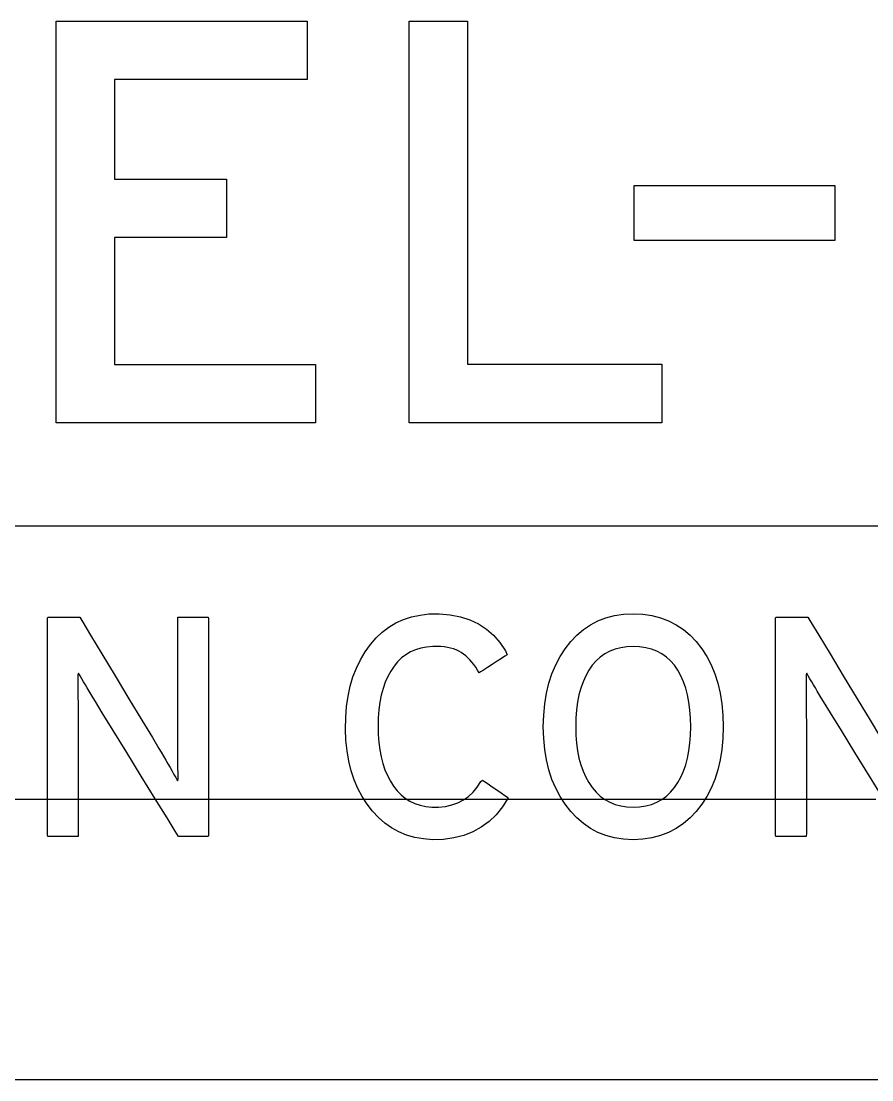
# Model space of a CAD drawing. Extents: x 1 to 47.7, y 0.2 to 35.
# Drawn here: x 24.415 to 24.868, y 16.929 to 17.492 of the extents above; entities that cross this region are included whole.
import ezdxf

# ---------------------------------------------------------------- set-up
doc = ezdxf.new("R2010")
doc.units = 0
doc.header["$MEASUREMENT"] = 0
for name, color, linetype in [('4_1__4U__UP_TO_ONE_IO_BOAR', 7, 'CONTINUOUS'), ('4_2__4U__FRONT_PANEL_W_24_', 7, 'CONTINUOUS'), ('5_1___24__TARGET_LEDS___12', 7, 'CONTINUOUS')]:
    doc.layers.add(name, color=color, linetype=linetype)

msp = doc.modelspace()

# ---------------------------------------------------------------- linework, layer by layer
at = {"layer": '4_1__4U__UP_TO_ONE_IO_BOAR'}
msp.add_lwpolyline([(24.86995, 17.07775), (24.81416, 17.07775), (24.75542, 17.07775), (24.6939, 17.07775), (24.62976, 17.07775), (24.56317, 17.07775), (24.49428, 17.07775), (24.42327, 17.07775), (24.3503, 17.07775)], dxfattribs=at)
at = {"layer": '4_2__4U__FRONT_PANEL_W_24_'}
for points in [[(24.43392, 17.27809), (24.43392, 17.49189), (24.56736, 17.49189), (24.56736, 17.46087), (24.46493, 17.46087), (24.46493, 17.40773), (24.52443, 17.40773), (24.52443, 17.37672), (24.46493, 17.37672), (24.46493, 17.30911), (24.57185, 17.30911), (24.57185, 17.27809), (24.43392, 17.27809)], [(24.62176, 17.27809), (24.62176, 17.49189), (24.65276, 17.49189), (24.65276, 17.30941), (24.75606, 17.30941), (24.75606, 17.27809), (24.62176, 17.27809)], [(24.7414, 17.37523), (24.7414, 17.40445), (24.84823, 17.40445), (24.84823, 17.37523), (24.7414, 17.37523)], [(25.3422, 17.22313), (22.07394, 17.22313)], [(24.874, 17.07813), (24.86659, 17.09018), (24.85888, 17.1027), (24.85169, 17.11437), (24.84585, 17.12386), (24.84217, 17.12985), (24.84099, 17.13177), (24.8399, 17.1336), (24.83884, 17.13537), (24.83781, 17.1371), (24.83682, 17.13877), (24.83587, 17.14039), (24.83495, 17.14196), (24.83406, 17.14348), (24.83321, 17.14495), (24.83286, 17.144), (24.83286, 17.1412), (24.83287, 17.1383), (24.83289, 17.13532), (24.8329, 17.13224), (24.83293, 17.12908), (24.83295, 17.12582), (24.83298, 17.12248), (24.83302, 17.11904), (24.83302, 17.1169), (24.83302, 17.11148), (24.83302, 17.10331), (24.83302, 17.0935), (24.83302, 17.08314), (24.83302, 17.07333), (24.83302, 17.06516), (24.83302, 17.05973), (24.83301, 17.05809), (24.83225, 17.05809), (24.83053, 17.05809), (24.82816, 17.05809), (24.82542, 17.05809), (24.82262, 17.05809), (24.82005, 17.05809), (24.81802, 17.05809), (24.81681, 17.05809), (24.81661, 17.05891), (24.81661, 17.06647), (24.81661, 17.08022), (24.81661, 17.09804), (24.81661, 17.11783), (24.81661, 17.13747), (24.81661, 17.15485), (24.81661, 17.16784), (24.81661, 17.17434), (24.81694, 17.17471), (24.81835, 17.17471), (24.82059, 17.17471), (24.82334, 17.17471), (24.82629, 17.17471), (24.82914, 17.17471), (24.83155, 17.17471), (24.83323, 17.17471), (24.83386, 17.17471), (24.83543, 17.17211), (24.83961, 17.16518), (24.84563, 17.15521), (24.8527, 17.14349), (24.86005, 17.1313), (24.8669, 17.11994), (24.87247, 17.11071)], [(24.89934, 16.92852), (24.86544, 16.92852), (24.83023, 16.92852), (24.79372, 16.92852), (24.75595, 16.92852), (24.71695, 16.92852), (24.67675, 16.92852), (24.63539, 16.92852), (24.59288, 16.92852), (24.54927, 16.92852), (24.50458, 16.92852), (24.45884, 16.92852), (24.41209, 16.92852)]]:
    msp.add_lwpolyline(points, dxfattribs=at)
for points in [[(24.49889, 17.05809), (24.49724, 17.06076), (24.49286, 17.06788), (24.48655, 17.07813), (24.47913, 17.09018), (24.47143, 17.1027), (24.46424, 17.11437), (24.4584, 17.12386), (24.45472, 17.12985), (24.45354, 17.13177), (24.45244, 17.1336), (24.45139, 17.13537), (24.45036, 17.1371), (24.44937, 17.13877), (24.44842, 17.14039), (24.4475, 17.14196), (24.44661, 17.14348), (24.44576, 17.14495), (24.44541, 17.144), (24.44541, 17.1412), (24.44542, 17.1383), (24.44543, 17.13532), (24.44545, 17.13224), (24.44547, 17.12908), (24.4455, 17.12582), (24.44553, 17.12248), (24.44556, 17.11904), (24.44557, 17.1169), (24.44557, 17.11148), (24.44557, 17.10331), (24.44557, 17.0935), (24.44557, 17.08314), (24.44557, 17.07333), (24.44557, 17.06516), (24.44557, 17.05973), (24.44556, 17.05809), (24.4448, 17.05809), (24.44308, 17.05809), (24.44071, 17.05809), (24.43797, 17.05809), (24.43517, 17.05809), (24.4326, 17.05809), (24.43057, 17.05809), (24.42936, 17.05809), (24.42916, 17.05891), (24.42916, 17.06647), (24.42916, 17.08022), (24.42916, 17.09804), (24.42916, 17.11783), (24.42916, 17.13747), (24.42916, 17.15485), (24.42916, 17.16784), (24.42916, 17.17434), (24.42949, 17.17471), (24.4309, 17.17471), (24.43314, 17.17471), (24.43589, 17.17471), (24.43884, 17.17471), (24.44168, 17.17471), (24.4441, 17.17471), (24.44578, 17.17471), (24.44641, 17.17471), (24.44798, 17.17211), (24.45216, 17.16518), (24.45817, 17.15521), (24.46525, 17.14349), (24.4726, 17.1313), (24.47945, 17.11994), (24.48502, 17.11071), (24.48853, 17.10489), (24.48972, 17.1029), (24.49098, 17.10073), (24.49219, 17.09864), (24.49335, 17.09663), (24.49446, 17.09469), (24.49551, 17.09282), (24.49651, 17.09103), (24.49747, 17.08932), (24.49837, 17.08768), (24.49872, 17.08861), (24.49868, 17.0915), (24.49865, 17.09447), (24.49863, 17.09753), (24.49861, 17.10066), (24.49859, 17.10388), (24.49858, 17.10718), (24.49858, 17.11056), (24.49858, 17.11402), (24.49858, 17.11615), (24.49858, 17.12156), (24.49858, 17.12969), (24.49858, 17.13946), (24.49858, 17.14977), (24.49858, 17.15954), (24.49858, 17.16767), (24.49858, 17.17308), (24.49859, 17.17471), (24.49935, 17.17471), (24.50106, 17.17471), (24.50344, 17.17471), (24.50618, 17.17471), (24.50898, 17.17471), (24.51154, 17.17471), (24.51358, 17.17471), (24.51479, 17.17471), (24.51499, 17.17389), (24.51499, 17.16634), (24.51499, 17.15259), (24.51499, 17.13476), (24.51499, 17.11497), (24.51499, 17.09533), (24.51499, 17.07795), (24.51499, 17.06496), (24.51499, 17.05846), (24.51468, 17.05809), (24.51336, 17.05809), (24.51127, 17.05809), (24.50871, 17.05809), (24.50595, 17.05809), (24.5033, 17.05809), (24.50104, 17.05809), (24.49948, 17.05809)], [(24.67444, 17.07852), (24.67139, 17.07379), (24.66797, 17.06962), (24.6642, 17.06601), (24.66006, 17.06297), (24.65556, 17.06049), (24.6507, 17.05858), (24.64547, 17.05723), (24.63989, 17.05644), (24.63422, 17.05626), (24.62934, 17.05668), (24.6247, 17.05752), (24.62033, 17.05879), (24.6162, 17.06048), (24.61233, 17.0626), (24.60871, 17.06514), (24.60534, 17.06811), (24.60222, 17.0715), (24.59932, 17.07525), (24.59671, 17.07925), (24.59443, 17.08353), (24.59248, 17.0881), (24.59087, 17.09296), (24.58959, 17.0981), (24.58865, 17.10352), (24.58805, 17.10922), (24.58778, 17.11521), (24.5879, 17.1213), (24.58837, 17.12713), (24.58918, 17.13268), (24.59032, 17.13795), (24.59179, 17.14295), (24.59361, 17.14766), (24.59575, 17.1521), (24.59824, 17.15626), (24.60105, 17.16015), (24.60406, 17.16366), (24.60733, 17.16674), (24.61085, 17.16941), (24.61462, 17.17166), (24.61864, 17.17348), (24.62292, 17.17489), (24.62745, 17.17587), (24.63223, 17.17644), (24.63761, 17.17654), (24.64351, 17.17603), (24.64898, 17.17496), (24.65403, 17.17333), (24.65865, 17.17114), (24.66285, 17.16839), (24.66663, 17.16507), (24.66998, 17.16119), (24.67291, 17.15675), (24.67376, 17.15468), (24.67264, 17.15396), (24.67077, 17.15275), (24.66842, 17.15124), (24.66587, 17.14959), (24.66338, 17.14799), (24.66122, 17.1466), (24.65967, 17.14559), (24.65899, 17.14516), (24.65813, 17.14654), (24.65714, 17.14805), (24.65612, 17.14946), (24.65507, 17.15078), (24.65399, 17.152), (24.65289, 17.15313), (24.65176, 17.15416), (24.6506, 17.1551), (24.64941, 17.15593), (24.6481, 17.15664), (24.6467, 17.15726), (24.64523, 17.1578), (24.64368, 17.15825), (24.64205, 17.15861), (24.64035, 17.15888), (24.63856, 17.15906), (24.6367, 17.15916), (24.6342, 17.15913), (24.63097, 17.15884), (24.62793, 17.15825), (24.62508, 17.15738), (24.62241, 17.15622), (24.61994, 17.15476), (24.61765, 17.15302), (24.61555, 17.15099), (24.61365, 17.14868), (24.61189, 17.14605), (24.61033, 17.14317), (24.60897, 17.14007), (24.60781, 17.13674), (24.60687, 17.13319), (24.60613, 17.12942), (24.6056, 17.12542), (24.60527, 17.12119), (24.60516, 17.11675), (24.60525, 17.11232), (24.60554, 17.10812), (24.60605, 17.10413), (24.60676, 17.10037), (24.60768, 17.09683), (24.6088, 17.0935), (24.61013, 17.0904), (24.61167, 17.08752), (24.6134, 17.08484), (24.61529, 17.08236), (24.61736, 17.0802), (24.61962, 17.07834), (24.62207, 17.07679), (24.62471, 17.07555), (24.62754, 17.07462), (24.63055, 17.07399), (24.63375, 17.07367), (24.63733, 17.07367), (24.64098, 17.07404), (24.6444, 17.07479), (24.64758, 17.07593), (24.65052, 17.07745), (24.65322, 17.07935), (24.65569, 17.08163), (24.65791, 17.0843), (24.6599, 17.08735), (24.66067, 17.08803), (24.66183, 17.08723), (24.66365, 17.08597), (24.66589, 17.08442), (24.6683, 17.08276), (24.6706, 17.08117), (24.67257, 17.07981), (24.67393, 17.07887)], [(24.78875, 17.11644), (24.78854, 17.11023), (24.78799, 17.10433), (24.78709, 17.09872), (24.78585, 17.09341), (24.78426, 17.0884), (24.78233, 17.08369), (24.78005, 17.07928), (24.77743, 17.07517), (24.77444, 17.07133), (24.77116, 17.06787), (24.76761, 17.06486), (24.7638, 17.0623), (24.75973, 17.06019), (24.7554, 17.05852), (24.7508, 17.05731), (24.74595, 17.05654), (24.74083, 17.05622), (24.73576, 17.05654), (24.73094, 17.05731), (24.7264, 17.05852), (24.72212, 17.06019), (24.7181, 17.0623), (24.71436, 17.06486), (24.71087, 17.06787), (24.70766, 17.07133), (24.70467, 17.07517), (24.70199, 17.07928), (24.69965, 17.08369), (24.69767, 17.0884), (24.69604, 17.09341), (24.69477, 17.09872), (24.69385, 17.10433), (24.69329, 17.11023), (24.69307, 17.11644), (24.69329, 17.12265), (24.69385, 17.12857), (24.69477, 17.1342), (24.69604, 17.13953), (24.69767, 17.14457), (24.69965, 17.14931), (24.70199, 17.15377), (24.70467, 17.15793), (24.70766, 17.16177), (24.71087, 17.16517), (24.71436, 17.16813), (24.7181, 17.17065), (24.72212, 17.17272), (24.7264, 17.17435), (24.73094, 17.17554), (24.73576, 17.17628), (24.74083, 17.17658), (24.74595, 17.17628), (24.7508, 17.17554), (24.7554, 17.17435), (24.75973, 17.17272), (24.7638, 17.17065), (24.76761, 17.16813), (24.77116, 17.16517), (24.77444, 17.16177), (24.77743, 17.15793), (24.78005, 17.15377), (24.78233, 17.14931), (24.78426, 17.14457), (24.78585, 17.13953), (24.78709, 17.1342), (24.78799, 17.12857), (24.78854, 17.12265)], [(24.77153, 17.11644), (24.77142, 17.12102), (24.7711, 17.12537), (24.77056, 17.12948), (24.76981, 17.13335), (24.76885, 17.13698), (24.76767, 17.14038), (24.76628, 17.14354), (24.76468, 17.14647), (24.76285, 17.14912), (24.76081, 17.15144), (24.75856, 17.15346), (24.75612, 17.15517), (24.75347, 17.15658), (24.75061, 17.15769), (24.74756, 17.15849), (24.7443, 17.15898), (24.74083, 17.15917), (24.73744, 17.15898), (24.73424, 17.15849), (24.73124, 17.15769), (24.72843, 17.15658), (24.72582, 17.15517), (24.7234, 17.15346), (24.72117, 17.15144), (24.71914, 17.14912), (24.71729, 17.14647), (24.71565, 17.14354), (24.71423, 17.14038), (24.71303, 17.13698), (24.71205, 17.13335), (24.71128, 17.12948), (24.71074, 17.12537), (24.71041, 17.12102), (24.7103, 17.11644), (24.71041, 17.11191), (24.71074, 17.10762), (24.71128, 17.10356), (24.71205, 17.09973), (24.71303, 17.09613), (24.71423, 17.09277), (24.71565, 17.08963), (24.71729, 17.08673), (24.71914, 17.08403), (24.72117, 17.08159), (24.7234, 17.07948), (24.72582, 17.07769), (24.72843, 17.07623), (24.73124, 17.07509), (24.73424, 17.07428), (24.73744, 17.07379), (24.74083, 17.07363), (24.7443, 17.07379), (24.74756, 17.07428), (24.75061, 17.07509), (24.75347, 17.07623), (24.75612, 17.07769), (24.75856, 17.07948), (24.76081, 17.08159), (24.76285, 17.08403), (24.76468, 17.08673), (24.76628, 17.08963), (24.76767, 17.09277), (24.76885, 17.09613), (24.76981, 17.09973), (24.77056, 17.10356), (24.7711, 17.10762), (24.77142, 17.11191)]]:
    msp.add_lwpolyline(points, close=True, dxfattribs=at)
at = {"layer": '5_1___24__TARGET_LEDS___12'}
for points in [[(24.43392, 17.27809), (24.43392, 17.49189), (24.56736, 17.49189), (24.56736, 17.46087), (24.46493, 17.46087), (24.46493, 17.40773), (24.52443, 17.40773), (24.52443, 17.37672), (24.46493, 17.37672), (24.46493, 17.30911), (24.57185, 17.30911), (24.57185, 17.27809), (24.43392, 17.27809)], [(24.62176, 17.27809), (24.62176, 17.49189), (24.65276, 17.49189), (24.65276, 17.30941), (24.75606, 17.30941), (24.75606, 17.27809), (24.62176, 17.27809)], [(24.7414, 17.37523), (24.7414, 17.40445), (24.84823, 17.40445), (24.84823, 17.37523), (24.7414, 17.37523)], [(25.3422, 17.22313), (22.07394, 17.22313)], [(24.874, 17.07813), (24.86659, 17.09018), (24.85888, 17.1027), (24.85169, 17.11437), (24.84585, 17.12386), (24.84217, 17.12985), (24.84099, 17.13177), (24.8399, 17.1336), (24.83884, 17.13537), (24.83781, 17.1371), (24.83682, 17.13877), (24.83587, 17.14039), (24.83495, 17.14196), (24.83406, 17.14348), (24.83321, 17.14495), (24.83286, 17.144), (24.83286, 17.1412), (24.83287, 17.1383), (24.83289, 17.13532), (24.8329, 17.13224), (24.83293, 17.12908), (24.83295, 17.12582), (24.83298, 17.12248), (24.83302, 17.11904), (24.83302, 17.1169), (24.83302, 17.11148), (24.83302, 17.10331), (24.83302, 17.0935), (24.83302, 17.08314), (24.83302, 17.07333), (24.83302, 17.06516), (24.83302, 17.05973), (24.83301, 17.05809), (24.83225, 17.05809), (24.83053, 17.05809), (24.82816, 17.05809), (24.82542, 17.05809), (24.82262, 17.05809), (24.82005, 17.05809), (24.81802, 17.05809), (24.81681, 17.05809), (24.81661, 17.05891), (24.81661, 17.06647), (24.81661, 17.08022), (24.81661, 17.09804), (24.81661, 17.11783), (24.81661, 17.13747), (24.81661, 17.15485), (24.81661, 17.16784), (24.81661, 17.17434), (24.81694, 17.17471), (24.81835, 17.17471), (24.82059, 17.17471), (24.82334, 17.17471), (24.82629, 17.17471), (24.82914, 17.17471), (24.83155, 17.17471), (24.83323, 17.17471), (24.83386, 17.17471), (24.83543, 17.17211), (24.83961, 17.16518), (24.84563, 17.15521), (24.8527, 17.14349), (24.86005, 17.1313), (24.8669, 17.11994), (24.87247, 17.11071)], [(24.89934, 16.92852), (24.86544, 16.92852), (24.83023, 16.92852), (24.79372, 16.92852), (24.75595, 16.92852), (24.71695, 16.92852), (24.67676, 16.92852), (24.63539, 16.92852), (24.59288, 16.92852), (24.54927, 16.92852), (24.50458, 16.92852), (24.45884, 16.92852), (24.41209, 16.92852)]]:
    msp.add_lwpolyline(points, dxfattribs=at)
for points in [[(24.49889, 17.05809), (24.49724, 17.06076), (24.49286, 17.06788), (24.48655, 17.07813), (24.47913, 17.09018), (24.47143, 17.1027), (24.46424, 17.11437), (24.4584, 17.12386), (24.45472, 17.12985), (24.45354, 17.13177), (24.45244, 17.1336), (24.45139, 17.13537), (24.45036, 17.1371), (24.44937, 17.13877), (24.44842, 17.14039), (24.4475, 17.14196), (24.44661, 17.14348), (24.44576, 17.14495), (24.44541, 17.144), (24.44541, 17.1412), (24.44542, 17.1383), (24.44543, 17.13532), (24.44545, 17.13224), (24.44547, 17.12908), (24.4455, 17.12582), (24.44553, 17.12248), (24.44556, 17.11904), (24.44557, 17.1169), (24.44557, 17.11148), (24.44557, 17.10331), (24.44557, 17.0935), (24.44557, 17.08314), (24.44557, 17.07333), (24.44557, 17.06516), (24.44557, 17.05973), (24.44556, 17.05809), (24.4448, 17.05809), (24.44308, 17.05809), (24.44071, 17.05809), (24.43797, 17.05809), (24.43517, 17.05809), (24.4326, 17.05809), (24.43057, 17.05809), (24.42936, 17.05809), (24.42916, 17.05891), (24.42916, 17.06647), (24.42916, 17.08022), (24.42916, 17.09804), (24.42916, 17.11783), (24.42916, 17.13747), (24.42916, 17.15485), (24.42916, 17.16784), (24.42916, 17.17434), (24.42949, 17.17471), (24.4309, 17.17471), (24.43314, 17.17471), (24.43589, 17.17471), (24.43884, 17.17471), (24.44168, 17.17471), (24.4441, 17.17471), (24.44578, 17.17471), (24.44641, 17.17471), (24.44798, 17.17211), (24.45216, 17.16518), (24.45817, 17.15521), (24.46525, 17.14349), (24.4726, 17.1313), (24.47945, 17.11994), (24.48502, 17.11071), (24.48853, 17.10489), (24.48972, 17.1029), (24.49098, 17.10073), (24.49219, 17.09864), (24.49335, 17.09663), (24.49446, 17.09469), (24.49551, 17.09282), (24.49651, 17.09103), (24.49747, 17.08932), (24.49837, 17.08768), (24.49872, 17.08861), (24.49868, 17.0915), (24.49865, 17.09447), (24.49863, 17.09753), (24.49861, 17.10066), (24.49859, 17.10388), (24.49858, 17.10718), (24.49858, 17.11056), (24.49858, 17.11402), (24.49858, 17.11615), (24.49858, 17.12156), (24.49858, 17.12969), (24.49858, 17.13946), (24.49858, 17.14977), (24.49858, 17.15954), (24.49858, 17.16767), (24.49858, 17.17308), (24.49859, 17.17471), (24.49935, 17.17471), (24.50106, 17.17471), (24.50344, 17.17471), (24.50618, 17.17471), (24.50898, 17.17471), (24.51154, 17.17471), (24.51358, 17.17471), (24.51479, 17.17471), (24.51499, 17.17389), (24.51499, 17.16634), (24.51499, 17.15259), (24.51499, 17.13476), (24.51499, 17.11497), (24.51499, 17.09533), (24.51499, 17.07795), (24.51499, 17.06496), (24.51499, 17.05846), (24.51468, 17.05809), (24.51336, 17.05809), (24.51127, 17.05809), (24.50871, 17.05809), (24.50595, 17.05809), (24.5033, 17.05809), (24.50104, 17.05809), (24.49948, 17.05809)], [(24.67444, 17.07852), (24.67139, 17.07379), (24.66797, 17.06962), (24.6642, 17.06601), (24.66006, 17.06297), (24.65556, 17.06049), (24.6507, 17.05858), (24.64547, 17.05723), (24.63989, 17.05644), (24.63422, 17.05626), (24.62934, 17.05668), (24.6247, 17.05752), (24.62033, 17.05879), (24.6162, 17.06048), (24.61233, 17.0626), (24.60871, 17.06514), (24.60534, 17.06811), (24.60222, 17.0715), (24.59932, 17.07525), (24.59671, 17.07925), (24.59443, 17.08353), (24.59248, 17.0881), (24.59087, 17.09296), (24.58959, 17.0981), (24.58865, 17.10352), (24.58805, 17.10922), (24.58778, 17.11521), (24.5879, 17.1213), (24.58837, 17.12713), (24.58918, 17.13268), (24.59032, 17.13795), (24.59179, 17.14295), (24.59361, 17.14766), (24.59575, 17.1521), (24.59824, 17.15626), (24.60105, 17.16015), (24.60406, 17.16366), (24.60733, 17.16674), (24.61085, 17.16941), (24.61462, 17.17166), (24.61864, 17.17348), (24.62292, 17.17489), (24.62745, 17.17587), (24.63223, 17.17644), (24.63761, 17.17654), (24.64351, 17.17603), (24.64898, 17.17496), (24.65403, 17.17333), (24.65865, 17.17114), (24.66285, 17.16839), (24.66663, 17.16507), (24.66998, 17.16119), (24.67291, 17.15675), (24.67376, 17.15468), (24.67264, 17.15396), (24.67077, 17.15275), (24.66842, 17.15124), (24.66587, 17.14959), (24.66338, 17.14799), (24.66122, 17.1466), (24.65967, 17.14559), (24.65899, 17.14516), (24.65813, 17.14654), (24.65714, 17.14805), (24.65612, 17.14946), (24.65507, 17.15078), (24.65399, 17.152), (24.65289, 17.15313), (24.65176, 17.15416), (24.6506, 17.1551), (24.64941, 17.15593), (24.6481, 17.15664), (24.6467, 17.15726), (24.64523, 17.1578), (24.64368, 17.15825), (24.64205, 17.15861), (24.64035, 17.15888), (24.63856, 17.15906), (24.6367, 17.15916), (24.6342, 17.15913), (24.63097, 17.15884), (24.62793, 17.15825), (24.62508, 17.15738), (24.62241, 17.15622), (24.61994, 17.15476), (24.61765, 17.15302), (24.61555, 17.15099), (24.61365, 17.14868), (24.61189, 17.14605), (24.61033, 17.14317), (24.60897, 17.14007), (24.60781, 17.13674), (24.60687, 17.13319), (24.60613, 17.12942), (24.6056, 17.12542), (24.60527, 17.12119), (24.60516, 17.11675), (24.60525, 17.11232), (24.60554, 17.10812), (24.60605, 17.10413), (24.60676, 17.10037), (24.60768, 17.09683), (24.6088, 17.0935), (24.61013, 17.0904), (24.61167, 17.08752), (24.6134, 17.08484), (24.61529, 17.08236), (24.61736, 17.0802), (24.61962, 17.07834), (24.62207, 17.07679), (24.62471, 17.07555), (24.62754, 17.07462), (24.63055, 17.07399), (24.63375, 17.07367), (24.63733, 17.07367), (24.64098, 17.07404), (24.6444, 17.07479), (24.64758, 17.07593), (24.65052, 17.07745), (24.65322, 17.07935), (24.65569, 17.08163), (24.65791, 17.0843), (24.6599, 17.08735), (24.66067, 17.08803), (24.66183, 17.08723), (24.66365, 17.08597), (24.66589, 17.08442), (24.6683, 17.08276), (24.6706, 17.08117), (24.67257, 17.07981), (24.67393, 17.07887)], [(24.78875, 17.11644), (24.78854, 17.11023), (24.78799, 17.10433), (24.78709, 17.09872), (24.78585, 17.09341), (24.78426, 17.0884), (24.78233, 17.08369), (24.78005, 17.07928), (24.77743, 17.07517), (24.77444, 17.07133), (24.77116, 17.06787), (24.76761, 17.06486), (24.7638, 17.0623), (24.75973, 17.06019), (24.7554, 17.05852), (24.7508, 17.05731), (24.74595, 17.05654), (24.74083, 17.05622), (24.73576, 17.05654), (24.73094, 17.05731), (24.7264, 17.05852), (24.72212, 17.06019), (24.7181, 17.0623), (24.71436, 17.06486), (24.71087, 17.06787), (24.70766, 17.07133), (24.70467, 17.07517), (24.70199, 17.07928), (24.69965, 17.08369), (24.69767, 17.0884), (24.69604, 17.09341), (24.69477, 17.09872), (24.69385, 17.10433), (24.69329, 17.11023), (24.69307, 17.11644), (24.69329, 17.12265), (24.69385, 17.12857), (24.69477, 17.1342), (24.69604, 17.13953), (24.69767, 17.14457), (24.69965, 17.14931), (24.70199, 17.15377), (24.70467, 17.15793), (24.70766, 17.16177), (24.71087, 17.16517), (24.71436, 17.16813), (24.7181, 17.17065), (24.72212, 17.17272), (24.7264, 17.17435), (24.73094, 17.17554), (24.73576, 17.17628), (24.74083, 17.17658), (24.74595, 17.17628), (24.7508, 17.17554), (24.7554, 17.17435), (24.75973, 17.17272), (24.7638, 17.17065), (24.76761, 17.16813), (24.77116, 17.16517), (24.77444, 17.16177), (24.77743, 17.15793), (24.78005, 17.15377), (24.78233, 17.14931), (24.78426, 17.14457), (24.78585, 17.13953), (24.78709, 17.1342), (24.78799, 17.12857), (24.78854, 17.12265)], [(24.77153, 17.11644), (24.77142, 17.12102), (24.7711, 17.12537), (24.77056, 17.12948), (24.76981, 17.13335), (24.76885, 17.13698), (24.76767, 17.14038), (24.76628, 17.14354), (24.76468, 17.14647), (24.76285, 17.14912), (24.76081, 17.15144), (24.75856, 17.15346), (24.75612, 17.15517), (24.75347, 17.15658), (24.75061, 17.15769), (24.74756, 17.15849), (24.7443, 17.15898), (24.74083, 17.15917), (24.73744, 17.15898), (24.73424, 17.15849), (24.73124, 17.15769), (24.72843, 17.15658), (24.72582, 17.15517), (24.7234, 17.15346), (24.72117, 17.15144), (24.71914, 17.14912), (24.71729, 17.14647), (24.71565, 17.14354), (24.71423, 17.14038), (24.71303, 17.13698), (24.71205, 17.13335), (24.71128, 17.12948), (24.71074, 17.12537), (24.71041, 17.12102), (24.7103, 17.11644), (24.71041, 17.11191), (24.71074, 17.10762), (24.71128, 17.10356), (24.71205, 17.09973), (24.71303, 17.09613), (24.71423, 17.09277), (24.71565, 17.08963), (24.71729, 17.08673), (24.71914, 17.08403), (24.72117, 17.08159), (24.7234, 17.07948), (24.72582, 17.07769), (24.72843, 17.07623), (24.73124, 17.07509), (24.73424, 17.07428), (24.73744, 17.07379), (24.74083, 17.07363), (24.7443, 17.07379), (24.74756, 17.07428), (24.75061, 17.07509), (24.75347, 17.07623), (24.75612, 17.07769), (24.75856, 17.07948), (24.76081, 17.08159), (24.76285, 17.08403), (24.76468, 17.08673), (24.76628, 17.08963), (24.76767, 17.09277), (24.76885, 17.09613), (24.76981, 17.09973), (24.77056, 17.10356), (24.7711, 17.10762), (24.77142, 17.11191)]]:
    msp.add_lwpolyline(points, close=True, dxfattribs=at)

doc.saveas('drawing.dxf')
